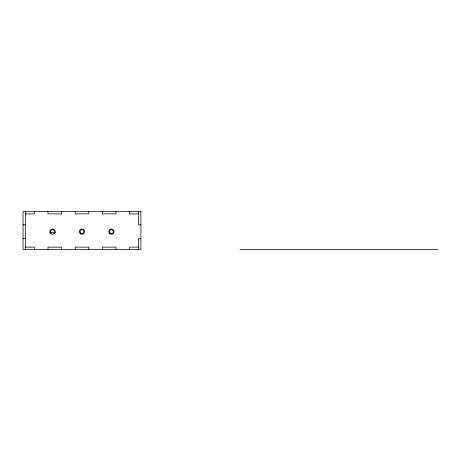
<?xml version="1.0" encoding="UTF-8"?>
<svg xmlns="http://www.w3.org/2000/svg" width="461" height="461" viewBox="0 0 461 461"><rect width="100%" height="100%" fill="white"/><g stroke="black" fill="none" stroke-linecap="round" stroke-linejoin="round"><path stroke-width="0.69" d="M25.315 213.881L34.379 213.881L34.379 211.616M138.623 213.881L129.558 213.881L129.558 211.616M23.05 224.835L25.315 224.835M140.887 224.835L138.623 224.835L138.623 211.616M49.69 232.765L55.429 232.765M23.05 238.429L25.315 238.429M140.887 238.429L138.623 238.429L138.623 249.384M25.315 247.119L34.379 247.119L34.379 249.384M138.623 247.119L129.558 247.119L129.558 249.384M240.043 249.384L437.95 249.384M115.959 211.616L115.959 213.881L102.365 213.881L102.365 211.616M115.959 249.384L115.959 247.119L102.365 247.119L102.365 249.384M88.766 211.616L88.766 213.881L75.172 213.881L75.172 211.616M88.766 249.384L88.766 247.119L75.172 247.119L75.172 249.384M61.572 211.616L61.572 213.881L47.979 213.881L47.979 211.616M61.572 249.384L61.572 247.119L47.979 247.119L47.979 249.384M25.315 211.616L25.315 249.384M51.177 232.966A1.89 1.89 0 0 1 51.177 230.298A1.89 1.89 0 0 1 53.845 230.298A1.89 1.89 0 0 1 53.845 232.966M140.887 211.616L23.05 211.616L23.05 249.384L140.887 249.384L140.887 211.616M80.635 232.966A1.89 1.89 0 0 0 83.793 232.119A1.89 1.89 0 0 0 81.482 229.809A1.89 1.89 0 0 0 80.635 232.966M110.093 232.966A1.89 1.89 0 0 0 113.25 232.119A1.89 1.89 0 0 0 110.94 229.809A1.89 1.89 0 0 0 110.093 232.966M109.557 233.502A2.645 2.645 0 0 0 113.982 232.315A2.645 2.645 0 0 0 110.744 229.077A2.645 2.645 0 0 0 109.557 233.502M80.646 233.923A2.645 2.645 0 0 0 84.611 231.635A2.645 2.645 0 0 0 80.646 229.342A2.645 2.645 0 0 0 80.646 233.923M50.641 233.502A2.645 2.645 0 0 0 55.061 232.315A2.645 2.645 0 0 0 51.828 229.077A2.645 2.645 0 0 0 50.641 233.502"/></g></svg>
